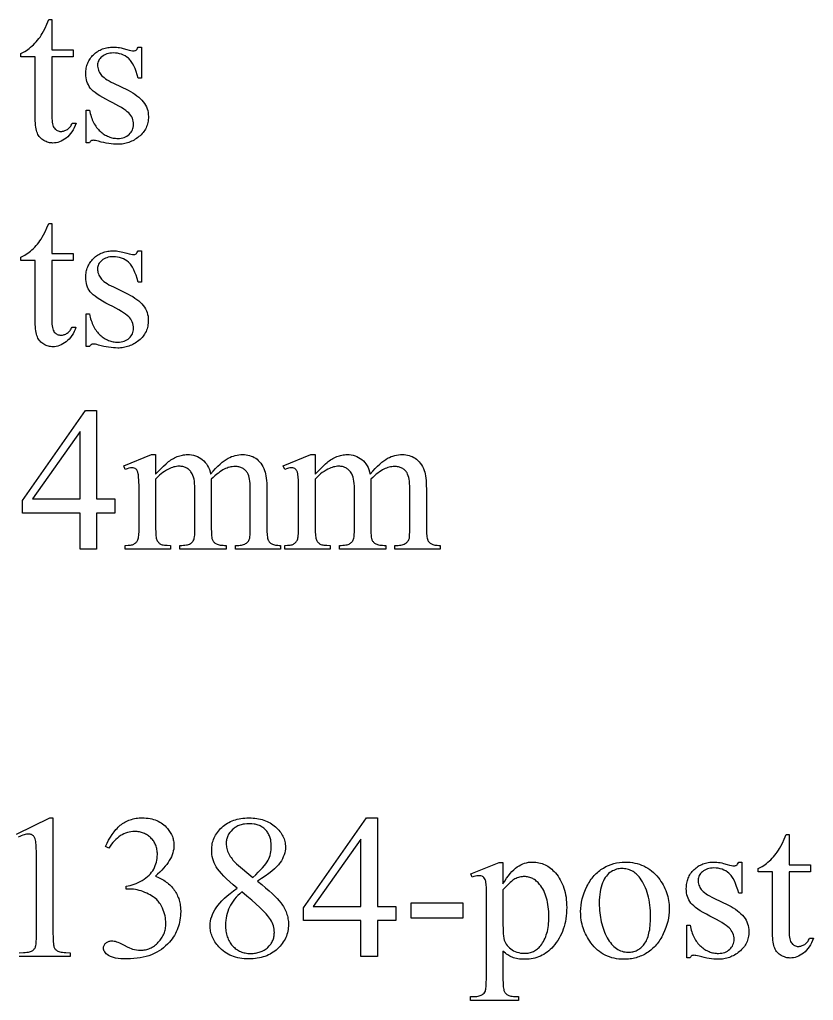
# Model space of a CAD drawing. Extents: x 7 to 905, y -397 to 592.
# Drawn here: x 549.8 to 666.7, y -397.3 to -252.9 of the extents above; entities that cross this region are included whole.
import ezdxf

# ---------------------------------------------------------------- set-up
doc = ezdxf.new("R2010")
doc.units = 0
doc.header["$MEASUREMENT"] = 0
for name, color, linetype in [('EXT', 1, 'CONTINUOUS'), ('INT', 5, 'CONTINUOUS'), ('POCKET_2_4MM', 3, 'CONTINUOUS'), ('TEXT', 18, 'CONTINUOUS')]:
    doc.layers.add(name, color=color, linetype=linetype)

msp = doc.modelspace()

# ---------------------------------------------------------------- linework, layer by layer
at = {"layer": 'EXT'}
for points in [[(554.54, -282.88), (554.54, -287.32), (557.69, -287.32), (557.69, -288.35), (554.54, -288.35), (554.54, -297.11), (554.54, -297.43), (554.56, -297.71), (554.59, -297.98), (554.63, -298.21), (554.68, -298.42), (554.75, -298.6), (554.82, -298.75), (554.91, -298.88), (555.01, -298.99), (555.11, -299.08), (555.22, -299.16), (555.34, -299.22), (555.47, -299.27), (555.6, -299.31), (555.73, -299.33), (555.88, -299.34), (556, -299.33), (556.12, -299.32), (556.24, -299.3), (556.36, -299.26), (556.47, -299.22), (556.59, -299.17), (556.71, -299.11), (556.82, -299.04), (556.93, -298.96), (557.04, -298.87), (557.14, -298.77), (557.23, -298.66), (557.31, -298.55), (557.39, -298.42), (557.46, -298.29), (557.53, -298.14), (558.1, -298.14), (557.97, -298.49), (557.82, -298.82), (557.66, -299.13), (557.48, -299.41), (557.29, -299.67), (557.09, -299.91), (556.87, -300.13), (556.64, -300.32), (556.41, -300.49), (556.17, -300.64), (555.93, -300.76), (555.69, -300.87), (555.44, -300.95), (555.2, -301), (554.95, -301.04), (554.7, -301.05), (554.53, -301.04), (554.36, -301.03), (554.19, -301), (554.03, -300.96), (553.86, -300.9), (553.7, -300.84), (553.53, -300.76), (553.37, -300.67), (553.21, -300.57), (553.07, -300.46), (552.93, -300.35), (552.81, -300.22), (552.69, -300.08), (552.59, -299.93), (552.49, -299.77), (552.41, -299.6), (552.34, -299.41), (552.28, -299.2), (552.22, -298.96), (552.18, -298.71), (552.15, -298.42), (552.12, -298.12), (552.11, -297.79), (552.1, -297.44), (552.1, -288.35), (549.96, -288.35), (549.96, -287.86), (550.17, -287.78), (550.37, -287.67), (550.58, -287.56), (550.78, -287.43), (550.99, -287.28), (551.2, -287.12), (551.41, -286.95), (551.62, -286.76), (551.83, -286.57), (552.03, -286.36), (552.23, -286.14), (552.42, -285.92), (552.61, -285.68), (552.79, -285.44), (552.97, -285.19), (553.13, -284.93), (553.32, -284.59), (553.54, -284.14), (553.79, -283.56), (554.08, -282.88)], [(567.74, -286.92), (567.74, -291.52), (567.25, -291.52), (567.1, -291), (566.95, -290.52), (566.78, -290.09), (566.61, -289.7), (566.42, -289.35), (566.33, -289.2), (566.23, -289.05), (566.13, -288.91), (566.03, -288.79), (565.92, -288.67), (565.81, -288.57), (565.58, -288.39), (565.34, -288.23), (565.09, -288.1), (564.81, -287.99), (564.53, -287.9), (564.23, -287.84), (563.91, -287.8), (563.58, -287.79), (563.32, -287.8), (563.09, -287.82), (562.86, -287.87), (562.64, -287.93), (562.44, -288), (562.25, -288.1), (562.07, -288.21), (561.91, -288.34), (561.76, -288.47), (561.63, -288.62), (561.52, -288.76), (561.43, -288.91), (561.36, -289.06), (561.32, -289.22), (561.29, -289.38), (561.28, -289.54), (561.28, -289.75), (561.31, -289.94), (561.34, -290.13), (561.39, -290.31), (561.46, -290.49), (561.54, -290.65), (561.64, -290.81), (561.75, -290.96), (561.88, -291.11), (562.04, -291.27), (562.22, -291.42), (562.44, -291.58), (562.69, -291.75), (562.96, -291.91), (563.27, -292.08), (563.61, -292.24), (565.76, -293.29), (566.12, -293.48), (566.46, -293.67), (566.78, -293.87), (567.07, -294.08), (567.34, -294.29), (567.58, -294.52), (567.81, -294.75), (568.01, -294.98), (568.18, -295.23), (568.33, -295.48), (568.46, -295.74), (568.57, -296), (568.65, -296.28), (568.71, -296.56), (568.74, -296.85), (568.75, -297.14), (568.75, -297.37), (568.73, -297.59), (568.7, -297.81), (568.67, -298.02), (568.62, -298.22), (568.56, -298.42), (568.49, -298.62), (568.41, -298.81), (568.31, -298.99), (568.21, -299.17), (568.09, -299.34), (567.97, -299.5), (567.83, -299.66), (567.69, -299.82), (567.53, -299.97), (567.36, -300.11), (567.18, -300.25), (567.01, -300.38), (566.83, -300.5), (566.64, -300.61), (566.46, -300.71), (566.27, -300.8), (566.08, -300.88), (565.88, -300.96), (565.69, -301.03), (565.49, -301.08), (565.29, -301.13), (565.08, -301.17), (564.88, -301.2), (564.67, -301.22), (564.45, -301.24), (564.24, -301.24), (563.93, -301.23), (563.6, -301.21), (563.26, -301.18), (562.91, -301.13), (562.55, -301.07), (562.18, -300.99), (561.8, -300.9), (561.41, -300.8), (561.18, -300.73), (560.97, -300.69), (560.78, -300.66), (560.61, -300.65), (560.53, -300.66), (560.45, -300.67), (560.38, -300.7), (560.31, -300.75), (560.25, -300.8), (560.19, -300.87), (560.13, -300.94), (560.08, -301.03), (559.59, -301.03), (559.59, -296.21), (560.08, -296.21), (560.14, -296.47), (560.2, -296.71), (560.26, -296.95), (560.33, -297.18), (560.41, -297.4), (560.5, -297.62), (560.59, -297.82), (560.68, -298.02), (560.78, -298.21), (560.89, -298.4), (561, -298.57), (561.12, -298.74), (561.25, -298.9), (561.38, -299.05), (561.52, -299.19), (561.66, -299.32), (561.81, -299.45), (561.95, -299.57), (562.11, -299.68), (562.26, -299.78), (562.41, -299.88), (562.57, -299.96), (562.73, -300.04), (562.89, -300.11), (563.06, -300.17), (563.23, -300.22), (563.39, -300.27), (563.56, -300.31), (563.74, -300.33), (563.91, -300.35), (564.09, -300.37), (564.27, -300.37), (564.52, -300.36), (564.76, -300.33), (564.98, -300.29), (565.19, -300.22), (565.4, -300.14), (565.58, -300.03), (565.76, -299.91), (565.93, -299.77), (566.08, -299.62), (566.21, -299.46), (566.32, -299.29), (566.41, -299.12), (566.48, -298.93), (566.53, -298.74), (566.56, -298.54), (566.57, -298.34), (566.56, -298.09), (566.53, -297.85), (566.47, -297.62), (566.39, -297.4), (566.29, -297.19), (566.17, -296.99), (566.02, -296.8), (565.86, -296.62), (565.65, -296.45), (565.41, -296.25), (565.12, -296.05), (564.78, -295.84), (564.41, -295.61), (563.98, -295.38), (563.51, -295.13), (563, -294.87), (562.49, -294.61), (562.02, -294.35), (561.6, -294.1), (561.23, -293.86), (560.9, -293.62), (560.62, -293.39), (560.39, -293.17), (560.29, -293.06), (560.2, -292.95), (560.04, -292.73), (559.91, -292.5), (559.79, -292.26), (559.7, -292), (559.63, -291.73), (559.58, -291.44), (559.55, -291.14), (559.54, -290.83), (559.54, -290.62), (559.55, -290.42), (559.58, -290.22), (559.61, -290.03), (559.65, -289.84), (559.7, -289.65), (559.75, -289.47), (559.82, -289.3), (559.9, -289.13), (559.98, -288.96), (560.08, -288.79), (560.18, -288.63), (560.29, -288.48), (560.41, -288.33), (560.54, -288.18), (560.68, -288.04), (560.82, -287.9), (560.97, -287.78), (561.13, -287.66), (561.29, -287.55), (561.46, -287.45), (561.63, -287.36), (561.81, -287.27), (561.99, -287.2), (562.18, -287.13), (562.37, -287.08), (562.57, -287.03), (562.77, -286.99), (562.98, -286.96), (563.19, -286.94), (563.41, -286.92), (563.64, -286.92), (563.84, -286.92), (564.06, -286.94), (564.28, -286.97), (564.52, -287), (564.76, -287.05), (565.02, -287.11), (565.57, -287.26), (565.91, -287.36), (566.19, -287.42), (566.41, -287.47), (566.57, -287.48), (566.68, -287.47), (566.78, -287.45), (566.87, -287.42), (566.94, -287.38), (567.01, -287.31), (567.08, -287.21), (567.16, -287.08), (567.25, -286.92)]]:
    msp.add_lwpolyline(points, close=True, dxfattribs=at)
at = {"layer": 'INT'}
for points in [[(554.54, -252.88), (554.54, -257.32), (557.7, -257.32), (557.7, -258.35), (554.54, -258.35), (554.54, -267.11), (554.55, -267.43), (554.57, -267.71), (554.6, -267.98), (554.64, -268.21), (554.69, -268.42), (554.75, -268.6), (554.83, -268.75), (554.92, -268.88), (555.02, -268.99), (555.12, -269.08), (555.23, -269.16), (555.35, -269.22), (555.47, -269.27), (555.6, -269.31), (555.74, -269.33), (555.88, -269.34), (556.01, -269.33), (556.13, -269.32), (556.25, -269.3), (556.36, -269.26), (556.48, -269.22), (556.6, -269.17), (556.71, -269.11), (556.83, -269.04), (556.94, -268.96), (557.04, -268.87), (557.14, -268.77), (557.23, -268.66), (557.32, -268.55), (557.4, -268.42), (557.47, -268.29), (557.54, -268.14), (558.11, -268.14), (557.98, -268.49), (557.83, -268.82), (557.66, -269.13), (557.49, -269.41), (557.3, -269.67), (557.1, -269.91), (556.88, -270.13), (556.65, -270.32), (556.42, -270.49), (556.18, -270.64), (555.94, -270.76), (555.69, -270.87), (555.45, -270.95), (555.2, -271), (554.95, -271.04), (554.71, -271.05), (554.54, -271.04), (554.37, -271.03), (554.2, -271), (554.03, -270.96), (553.87, -270.9), (553.7, -270.84), (553.54, -270.76), (553.38, -270.67), (553.22, -270.57), (553.07, -270.46), (552.94, -270.35), (552.81, -270.22), (552.7, -270.08), (552.59, -269.93), (552.5, -269.77), (552.42, -269.6), (552.35, -269.41), (552.28, -269.2), (552.23, -268.96), (552.19, -268.71), (552.15, -268.42), (552.13, -268.12), (552.11, -267.79), (552.11, -267.44), (552.11, -258.35), (549.97, -258.35), (549.97, -257.86), (550.17, -257.78), (550.38, -257.67), (550.58, -257.56), (550.79, -257.43), (551, -257.28), (551.21, -257.12), (551.42, -256.95), (551.63, -256.76), (551.84, -256.57), (552.04, -256.36), (552.24, -256.14), (552.43, -255.92), (552.62, -255.68), (552.8, -255.44), (552.97, -255.19), (553.14, -254.93), (553.33, -254.59), (553.55, -254.14), (553.8, -253.56), (554.09, -252.88)], [(567.74, -256.92), (567.74, -261.52), (567.26, -261.52), (567.11, -261), (566.96, -260.52), (566.79, -260.09), (566.62, -259.7), (566.43, -259.35), (566.34, -259.2), (566.24, -259.05), (566.14, -258.91), (566.03, -258.79), (565.93, -258.67), (565.82, -258.57), (565.59, -258.39), (565.35, -258.23), (565.09, -258.1), (564.82, -257.99), (564.53, -257.9), (564.23, -257.84), (563.92, -257.8), (563.58, -257.79), (563.33, -257.8), (563.09, -257.82), (562.87, -257.87), (562.65, -257.93), (562.45, -258), (562.26, -258.1), (562.08, -258.21), (561.92, -258.34), (561.77, -258.47), (561.64, -258.62), (561.53, -258.76), (561.44, -258.91), (561.37, -259.06), (561.32, -259.22), (561.29, -259.38), (561.28, -259.54), (561.29, -259.75), (561.31, -259.94), (561.35, -260.13), (561.4, -260.31), (561.47, -260.49), (561.55, -260.65), (561.64, -260.81), (561.76, -260.96), (561.88, -261.11), (562.04, -261.27), (562.23, -261.42), (562.45, -261.58), (562.7, -261.75), (562.97, -261.91), (563.28, -262.08), (563.61, -262.24), (565.77, -263.29), (566.13, -263.48), (566.47, -263.67), (566.78, -263.87), (567.08, -264.08), (567.35, -264.29), (567.59, -264.52), (567.81, -264.75), (568.01, -264.98), (568.19, -265.23), (568.34, -265.48), (568.47, -265.74), (568.57, -266), (568.66, -266.28), (568.71, -266.56), (568.75, -266.85), (568.76, -267.14), (568.76, -267.37), (568.74, -267.59), (568.71, -267.81), (568.67, -268.02), (568.62, -268.22), (568.57, -268.42), (568.49, -268.62), (568.41, -268.81), (568.32, -268.99), (568.22, -269.17), (568.1, -269.34), (567.98, -269.5), (567.84, -269.66), (567.69, -269.82), (567.54, -269.97), (567.37, -270.11), (567.19, -270.25), (567.01, -270.38), (566.83, -270.5), (566.65, -270.61), (566.46, -270.71), (566.28, -270.8), (566.08, -270.88), (565.89, -270.96), (565.69, -271.03), (565.5, -271.08), (565.29, -271.13), (565.09, -271.17), (564.88, -271.2), (564.67, -271.22), (564.46, -271.24), (564.25, -271.24), (563.93, -271.23), (563.61, -271.21), (563.27, -271.18), (562.92, -271.13), (562.56, -271.07), (562.19, -270.99), (561.81, -270.9), (561.42, -270.8), (561.18, -270.73), (560.97, -270.69), (560.79, -270.66), (560.62, -270.65), (560.54, -270.66), (560.46, -270.67), (560.39, -270.7), (560.32, -270.75), (560.25, -270.8), (560.19, -270.87), (560.14, -270.94), (560.09, -271.03), (559.6, -271.03), (559.6, -266.21), (560.09, -266.21), (560.14, -266.47), (560.2, -266.71), (560.27, -266.95), (560.34, -267.18), (560.42, -267.4), (560.5, -267.62), (560.59, -267.82), (560.69, -268.02), (560.79, -268.21), (560.9, -268.4), (561.01, -268.57), (561.13, -268.74), (561.26, -268.9), (561.39, -269.05), (561.52, -269.19), (561.67, -269.32), (561.81, -269.45), (561.96, -269.57), (562.11, -269.68), (562.27, -269.78), (562.42, -269.88), (562.58, -269.96), (562.74, -270.04), (562.9, -270.11), (563.07, -270.17), (563.23, -270.22), (563.4, -270.27), (563.57, -270.31), (563.75, -270.33), (563.92, -270.35), (564.1, -270.37), (564.28, -270.37), (564.53, -270.36), (564.76, -270.33), (564.99, -270.29), (565.2, -270.22), (565.4, -270.14), (565.59, -270.03), (565.77, -269.91), (565.94, -269.77), (566.09, -269.62), (566.22, -269.46), (566.33, -269.29), (566.42, -269.12), (566.49, -268.93), (566.54, -268.74), (566.57, -268.54), (566.58, -268.34), (566.57, -268.09), (566.53, -267.85), (566.48, -267.62), (566.4, -267.4), (566.3, -267.19), (566.18, -266.99), (566.03, -266.8), (565.86, -266.62), (565.66, -266.45), (565.42, -266.25), (565.13, -266.05), (564.79, -265.84), (564.41, -265.61), (563.99, -265.38), (563.52, -265.13), (563.01, -264.87), (562.5, -264.61), (562.03, -264.35), (561.61, -264.1), (561.24, -263.86), (560.91, -263.62), (560.63, -263.39), (560.4, -263.17), (560.3, -263.06), (560.21, -262.95), (560.05, -262.73), (559.92, -262.5), (559.8, -262.26), (559.71, -262), (559.64, -261.73), (559.58, -261.44), (559.55, -261.14), (559.54, -260.83), (559.55, -260.62), (559.56, -260.42), (559.58, -260.22), (559.61, -260.03), (559.65, -259.84), (559.7, -259.65), (559.76, -259.47), (559.83, -259.3), (559.9, -259.13), (559.99, -258.96), (560.08, -258.79), (560.19, -258.63), (560.3, -258.48), (560.42, -258.33), (560.55, -258.18), (560.69, -258.04), (560.83, -257.9), (560.98, -257.78), (561.14, -257.66), (561.3, -257.55), (561.47, -257.45), (561.64, -257.36), (561.81, -257.27), (562, -257.2), (562.18, -257.13), (562.38, -257.08), (562.57, -257.03), (562.78, -256.99), (562.99, -256.96), (563.2, -256.94), (563.42, -256.92), (563.64, -256.92), (563.85, -256.92), (564.06, -256.94), (564.29, -256.97), (564.52, -257), (564.77, -257.05), (565.03, -257.11), (565.58, -257.26), (565.92, -257.36), (566.2, -257.42), (566.42, -257.47), (566.58, -257.48), (566.69, -257.47), (566.79, -257.45), (566.87, -257.42), (566.95, -257.38), (567.02, -257.31), (567.09, -257.21), (567.17, -257.08), (567.26, -256.92)]]:
    msp.add_lwpolyline(points, close=True, dxfattribs=at)
at = {"layer": 'POCKET_2_4MM'}
for points in [[(563.83, -323.45), (563.83, -325.55), (561.14, -325.55), (561.14, -330.83), (558.71, -330.83), (558.71, -325.55), (550.24, -325.55), (550.24, -323.66), (559.52, -310.42), (561.14, -310.42), (561.14, -323.45)], [(558.71, -323.45), (558.71, -313.53), (551.69, -323.45)], [(569.83, -319.8), (571, -318.63), (571.36, -318.29), (571.57, -318.1), (571.74, -317.96), (571.91, -317.83), (572.08, -317.71), (572.26, -317.6), (572.44, -317.5), (572.62, -317.4), (572.81, -317.31), (573, -317.23), (573.19, -317.16), (573.38, -317.09), (573.57, -317.04), (573.76, -317), (573.95, -316.96), (574.14, -316.94), (574.33, -316.92), (574.52, -316.92), (574.83, -316.93), (575.13, -316.97), (575.42, -317.02), (575.7, -317.1), (575.97, -317.21), (576.22, -317.33), (576.47, -317.48), (576.7, -317.66), (576.92, -317.85), (577.12, -318.07), (577.3, -318.3), (577.47, -318.56), (577.61, -318.84), (577.74, -319.14), (577.84, -319.46), (577.93, -319.8), (578.3, -319.37), (578.66, -318.99), (579, -318.64), (579.33, -318.33), (579.64, -318.06), (579.94, -317.83), (580.22, -317.63), (580.49, -317.47), (580.76, -317.34), (581.02, -317.23), (581.29, -317.14), (581.56, -317.06), (581.83, -317), (582.1, -316.95), (582.37, -316.93), (582.65, -316.92), (582.91, -316.93), (583.17, -316.95), (583.42, -317), (583.66, -317.06), (583.9, -317.14), (584.13, -317.23), (584.35, -317.34), (584.56, -317.47), (584.76, -317.62), (584.95, -317.79), (585.13, -317.99), (585.3, -318.2), (585.46, -318.44), (585.61, -318.7), (585.75, -318.98), (585.88, -319.28), (585.95, -319.51), (586.02, -319.77), (586.08, -320.06), (586.12, -320.38), (586.16, -320.73), (586.18, -321.11), (586.2, -321.52), (586.2, -321.96), (586.2, -327.77), (586.21, -328.36), (586.23, -328.61), (586.25, -328.84), (586.28, -329.05), (586.31, -329.23), (586.35, -329.38), (586.39, -329.52), (586.43, -329.59), (586.48, -329.67), (586.54, -329.75), (586.6, -329.82), (586.76, -329.95), (586.94, -330.07), (587.05, -330.12), (587.17, -330.17), (587.31, -330.21), (587.46, -330.24), (587.63, -330.26), (587.82, -330.28), (588.02, -330.29), (588.24, -330.3), (588.24, -330.83), (581.57, -330.83), (581.57, -330.3), (581.85, -330.3), (582.06, -330.29), (582.26, -330.28), (582.45, -330.25), (582.63, -330.21), (582.79, -330.16), (582.94, -330.11), (583.08, -330.04), (583.21, -329.96), (583.29, -329.89), (583.37, -329.82), (583.44, -329.74), (583.5, -329.65), (583.56, -329.55), (583.61, -329.45), (583.65, -329.33), (583.69, -329.21), (583.72, -329.02), (583.74, -328.72), (583.75, -328.31), (583.75, -327.77), (583.75, -321.96), (583.75, -321.57), (583.73, -321.2), (583.7, -320.86), (583.65, -320.56), (583.6, -320.28), (583.53, -320.03), (583.45, -319.82), (583.36, -319.63), (583.28, -319.52), (583.2, -319.41), (583.12, -319.31), (583.02, -319.22), (582.93, -319.14), (582.83, -319.06), (582.72, -318.99), (582.61, -318.93), (582.49, -318.87), (582.37, -318.82), (582.24, -318.78), (582.1, -318.75), (581.96, -318.72), (581.82, -318.7), (581.67, -318.69), (581.51, -318.69), (581.32, -318.7), (581.12, -318.71), (580.92, -318.74), (580.73, -318.79), (580.53, -318.84), (580.34, -318.91), (580.14, -318.99), (579.94, -319.08), (579.74, -319.19), (579.53, -319.32), (579.3, -319.47), (579.07, -319.64), (578.83, -319.83), (578.57, -320.04), (578.31, -320.28), (578.03, -320.53), (578, -320.7), (578.03, -321.33), (578.03, -327.77), (578.04, -328.4), (578.07, -328.9), (578.09, -329.1), (578.12, -329.27), (578.15, -329.4), (578.19, -329.5), (578.23, -329.58), (578.28, -329.66), (578.34, -329.74), (578.41, -329.81), (578.49, -329.88), (578.57, -329.95), (578.77, -330.07), (578.88, -330.12), (579.02, -330.17), (579.17, -330.21), (579.35, -330.24), (579.54, -330.26), (579.75, -330.28), (579.98, -330.29), (580.23, -330.3), (580.23, -330.83), (573.4, -330.83), (573.4, -330.3), (573.67, -330.29), (573.92, -330.28), (574.14, -330.26), (574.35, -330.23), (574.53, -330.19), (574.69, -330.15), (574.82, -330.09), (574.94, -330.03), (575.04, -329.96), (575.14, -329.88), (575.22, -329.8), (575.3, -329.7), (575.37, -329.6), (575.43, -329.48), (575.48, -329.36), (575.52, -329.24), (575.56, -329.05), (575.58, -328.74), (575.59, -328.32), (575.6, -327.77), (575.6, -321.96), (575.59, -321.57), (575.57, -321.2), (575.53, -320.86), (575.48, -320.54), (575.41, -320.26), (575.32, -320.01), (575.22, -319.78), (575.11, -319.59), (575.03, -319.47), (574.94, -319.37), (574.85, -319.27), (574.75, -319.18), (574.65, -319.09), (574.55, -319.01), (574.44, -318.94), (574.33, -318.88), (574.22, -318.83), (574.1, -318.78), (573.97, -318.74), (573.85, -318.7), (573.72, -318.68), (573.58, -318.66), (573.44, -318.65), (573.3, -318.65), (573.1, -318.65), (572.9, -318.67), (572.7, -318.71), (572.5, -318.75), (572.31, -318.81), (572.11, -318.89), (571.91, -318.97), (571.72, -319.07), (571.42, -319.24), (571.14, -319.41), (570.88, -319.58), (570.63, -319.76), (570.41, -319.95), (570.2, -320.14), (570.01, -320.33), (569.83, -320.53), (569.83, -327.77), (569.84, -328.38), (569.86, -328.64), (569.88, -328.87), (569.9, -329.07), (569.93, -329.24), (569.97, -329.39), (570.01, -329.5), (570.06, -329.6), (570.12, -329.69), (570.18, -329.77), (570.24, -329.85), (570.31, -329.92), (570.39, -329.99), (570.47, -330.05), (570.56, -330.1), (570.66, -330.14), (570.79, -330.19), (570.94, -330.22), (571.11, -330.25), (571.3, -330.27), (571.52, -330.28), (572.03, -330.3), (572.03, -330.83), (565.35, -330.83), (565.35, -330.3), (565.78, -330.28), (565.96, -330.27), (566.14, -330.25), (566.29, -330.22), (566.43, -330.19), (566.54, -330.14), (566.64, -330.1), (566.73, -330.04), (566.82, -329.98), (566.9, -329.92), (566.97, -329.84), (567.04, -329.76), (567.1, -329.67), (567.15, -329.57), (567.21, -329.46), (567.25, -329.34), (567.29, -329.19), (567.32, -329.02), (567.35, -328.82), (567.37, -328.6), (567.38, -328.35), (567.4, -327.77), (567.4, -322.61), (567.39, -321.6), (567.36, -320.78), (567.32, -320.16), (567.3, -319.92), (567.26, -319.74), (567.21, -319.51), (567.13, -319.33), (567.09, -319.25), (567.04, -319.18), (566.99, -319.12), (566.94, -319.07), (566.88, -319.02), (566.82, -318.98), (566.68, -318.93), (566.52, -318.89), (566.33, -318.88), (566.12, -318.89), (565.88, -318.94), (565.62, -319.01), (565.35, -319.1), (565.13, -318.57), (569.2, -316.92), (569.83, -316.92)], [(593.33, -319.8), (594.5, -318.63), (594.86, -318.29), (595.07, -318.1), (595.23, -317.96), (595.4, -317.83), (595.58, -317.71), (595.76, -317.6), (595.94, -317.5), (596.12, -317.4), (596.31, -317.31), (596.5, -317.23), (596.69, -317.16), (596.88, -317.09), (597.07, -317.04), (597.26, -317), (597.45, -316.96), (597.64, -316.94), (597.83, -316.92), (598.02, -316.92), (598.33, -316.93), (598.63, -316.97), (598.92, -317.02), (599.2, -317.1), (599.46, -317.21), (599.72, -317.33), (599.96, -317.48), (600.2, -317.66), (600.42, -317.85), (600.62, -318.07), (600.8, -318.3), (600.96, -318.56), (601.11, -318.84), (601.23, -319.14), (601.34, -319.46), (601.42, -319.8), (601.8, -319.37), (602.15, -318.99), (602.5, -318.64), (602.82, -318.33), (603.14, -318.06), (603.44, -317.83), (603.72, -317.63), (603.99, -317.47), (604.25, -317.34), (604.52, -317.23), (604.78, -317.14), (605.05, -317.06), (605.32, -317), (605.59, -316.95), (605.87, -316.93), (606.14, -316.92), (606.41, -316.93), (606.67, -316.95), (606.92, -317), (607.16, -317.06), (607.39, -317.14), (607.62, -317.23), (607.84, -317.34), (608.05, -317.47), (608.26, -317.62), (608.45, -317.79), (608.63, -317.99), (608.8, -318.2), (608.96, -318.44), (609.11, -318.7), (609.25, -318.98), (609.37, -319.28), (609.45, -319.51), (609.52, -319.77), (609.57, -320.06), (609.62, -320.38), (609.65, -320.73), (609.68, -321.11), (609.69, -321.52), (609.7, -321.96), (609.7, -327.77), (609.71, -328.36), (609.72, -328.61), (609.75, -328.84), (609.77, -329.05), (609.81, -329.23), (609.84, -329.38), (609.89, -329.52), (609.93, -329.59), (609.98, -329.67), (610.04, -329.75), (610.1, -329.82), (610.25, -329.95), (610.44, -330.07), (610.54, -330.12), (610.67, -330.17), (610.8, -330.21), (610.96, -330.24), (611.13, -330.26), (611.31, -330.28), (611.52, -330.29), (611.73, -330.3), (611.73, -330.83), (605.07, -330.83), (605.07, -330.3), (605.35, -330.3), (605.56, -330.29), (605.76, -330.28), (605.95, -330.25), (606.12, -330.21), (606.28, -330.16), (606.44, -330.11), (606.58, -330.04), (606.7, -329.96), (606.79, -329.89), (606.86, -329.82), (606.93, -329.74), (606.99, -329.65), (607.05, -329.55), (607.1, -329.45), (607.15, -329.33), (607.19, -329.21), (607.22, -329.02), (607.23, -328.72), (607.25, -328.31), (607.25, -327.77), (607.25, -321.96), (607.24, -321.57), (607.22, -321.2), (607.19, -320.86), (607.15, -320.56), (607.09, -320.28), (607.03, -320.03), (606.94, -319.82), (606.85, -319.63), (606.78, -319.52), (606.7, -319.41), (606.61, -319.31), (606.52, -319.22), (606.42, -319.14), (606.32, -319.06), (606.22, -318.99), (606.1, -318.93), (605.98, -318.87), (605.86, -318.82), (605.73, -318.78), (605.6, -318.75), (605.46, -318.72), (605.31, -318.7), (605.16, -318.69), (605.01, -318.69), (604.81, -318.7), (604.62, -318.71), (604.42, -318.74), (604.22, -318.79), (604.03, -318.84), (603.83, -318.91), (603.63, -318.99), (603.44, -319.08), (603.23, -319.19), (603.02, -319.32), (602.8, -319.47), (602.56, -319.64), (602.32, -319.83), (602.07, -320.04), (601.8, -320.28), (601.53, -320.53), (601.5, -320.7), (601.53, -321.33), (601.53, -327.77), (601.54, -328.4), (601.57, -328.9), (601.59, -329.1), (601.61, -329.27), (601.65, -329.4), (601.68, -329.5), (601.72, -329.58), (601.78, -329.66), (601.84, -329.74), (601.9, -329.81), (601.98, -329.88), (602.07, -329.95), (602.26, -330.07), (602.38, -330.12), (602.52, -330.17), (602.67, -330.21), (602.84, -330.24), (603.03, -330.26), (603.25, -330.28), (603.48, -330.29), (603.72, -330.3), (603.72, -330.83), (596.9, -330.83), (596.9, -330.3), (597.16, -330.29), (597.41, -330.28), (597.64, -330.26), (597.84, -330.23), (598.02, -330.19), (598.18, -330.15), (598.32, -330.09), (598.44, -330.03), (598.54, -329.96), (598.63, -329.88), (598.72, -329.8), (598.79, -329.7), (598.86, -329.6), (598.92, -329.48), (598.97, -329.36), (599.02, -329.24), (599.05, -329.05), (599.07, -328.74), (599.09, -328.32), (599.09, -327.77), (599.09, -321.96), (599.09, -321.57), (599.06, -321.2), (599.02, -320.86), (598.97, -320.54), (598.9, -320.26), (598.82, -320.01), (598.72, -319.78), (598.61, -319.59), (598.52, -319.47), (598.44, -319.37), (598.34, -319.27), (598.25, -319.18), (598.15, -319.09), (598.05, -319.01), (597.94, -318.94), (597.83, -318.88), (597.71, -318.83), (597.59, -318.78), (597.47, -318.74), (597.34, -318.7), (597.21, -318.68), (597.08, -318.66), (596.94, -318.65), (596.79, -318.65), (596.59, -318.65), (596.39, -318.67), (596.2, -318.71), (596, -318.75), (595.8, -318.81), (595.61, -318.89), (595.41, -318.97), (595.21, -319.07), (594.92, -319.24), (594.64, -319.41), (594.37, -319.58), (594.13, -319.76), (593.9, -319.95), (593.69, -320.14), (593.5, -320.33), (593.33, -320.53), (593.33, -327.77), (593.34, -328.38), (593.35, -328.64), (593.37, -328.87), (593.4, -329.07), (593.43, -329.24), (593.47, -329.39), (593.51, -329.5), (593.56, -329.6), (593.61, -329.69), (593.67, -329.77), (593.74, -329.85), (593.81, -329.92), (593.89, -329.99), (593.97, -330.05), (594.06, -330.1), (594.16, -330.14), (594.28, -330.19), (594.43, -330.22), (594.6, -330.25), (594.8, -330.27), (595.02, -330.28), (595.52, -330.3), (595.52, -330.83), (588.84, -330.83), (588.84, -330.3), (589.27, -330.28), (589.46, -330.27), (589.63, -330.25), (589.78, -330.22), (589.92, -330.19), (590.04, -330.14), (590.14, -330.1), (590.23, -330.04), (590.31, -329.98), (590.39, -329.92), (590.46, -329.84), (590.53, -329.76), (590.59, -329.67), (590.65, -329.57), (590.7, -329.46), (590.75, -329.34), (590.78, -329.19), (590.82, -329.02), (590.84, -328.82), (590.87, -328.6), (590.88, -328.35), (590.89, -327.77), (590.89, -322.61), (590.88, -321.6), (590.86, -320.78), (590.82, -320.16), (590.79, -319.92), (590.76, -319.74), (590.7, -319.51), (590.63, -319.33), (590.58, -319.25), (590.54, -319.18), (590.49, -319.12), (590.44, -319.07), (590.38, -319.02), (590.31, -318.98), (590.17, -318.93), (590.01, -318.89), (589.83, -318.88), (589.61, -318.89), (589.38, -318.94), (589.12, -319.01), (588.84, -319.1), (588.62, -318.57), (592.69, -316.92), (593.33, -316.92)]]:
    msp.add_lwpolyline(points, close=True, dxfattribs=at)
at = {"layer": 'TEXT'}
for points in [[(549.36, -372.79), (554.23, -370.42), (554.71, -370.42), (554.71, -387.3), (554.72, -388.06), (554.75, -388.67), (554.77, -388.91), (554.79, -389.11), (554.82, -389.27), (554.85, -389.4), (554.89, -389.5), (554.94, -389.59), (555, -389.68), (555.07, -389.76), (555.15, -389.84), (555.23, -389.91), (555.33, -389.97), (555.44, -390.03), (555.56, -390.08), (555.71, -390.13), (555.9, -390.17), (556.11, -390.2), (556.35, -390.23), (556.61, -390.26), (557.23, -390.28), (557.23, -390.83), (549.71, -390.83)], [(549.71, -390.28), (550.36, -390.26), (550.63, -390.23), (550.88, -390.21), (551.09, -390.17), (551.27, -390.13), (551.42, -390.09), (551.54, -390.04), (551.64, -389.98), (551.73, -389.92), (551.82, -389.86), (551.89, -389.79), (551.96, -389.71), (552.02, -389.64), (552.07, -389.55), (552.12, -389.46), (552.15, -389.35), (552.19, -389.19), (552.22, -388.99), (552.24, -388.74), (552.27, -388.11), (552.28, -387.3), (552.28, -376.51), (552.27, -375.51), (552.24, -374.71), (552.22, -374.39), (552.2, -374.11), (552.17, -373.88), (552.13, -373.7), (552.07, -373.48), (552.03, -373.39), (551.99, -373.29), (551.94, -373.21), (551.88, -373.14), (551.82, -373.07), (551.76, -373.01), (551.69, -372.96), (551.61, -372.91), (551.53, -372.88), (551.45, -372.84), (551.37, -372.82), (551.28, -372.8), (551.1, -372.79), (550.96, -372.8), (550.8, -372.82), (550.63, -372.85), (550.45, -372.9), (550.25, -372.97), (550.04, -373.05), (549.82, -373.14), (549.58, -373.25)]]:
    msp.add_lwpolyline(points, dxfattribs=at)
for points in [[(562.46, -374.63), (562.68, -374.14), (562.91, -373.68), (563.16, -373.25), (563.42, -372.84), (563.7, -372.47), (563.99, -372.12), (564.14, -371.96), (564.3, -371.8), (564.46, -371.65), (564.62, -371.51), (564.78, -371.38), (564.95, -371.26), (565.13, -371.14), (565.31, -371.03), (565.49, -370.93), (565.69, -370.84), (565.88, -370.76), (566.08, -370.69), (566.29, -370.63), (566.5, -370.57), (566.71, -370.52), (566.94, -370.48), (567.16, -370.45), (567.39, -370.43), (567.63, -370.42), (567.87, -370.42), (568.16, -370.42), (568.45, -370.44), (568.73, -370.47), (569, -370.51), (569.26, -370.57), (569.51, -370.63), (569.76, -370.71), (569.99, -370.81), (570.22, -370.91), (570.44, -371.03), (570.64, -371.15), (570.84, -371.29), (571.04, -371.45), (571.22, -371.61), (571.39, -371.79), (571.56, -371.98), (571.78, -372.27), (571.98, -372.57), (572.15, -372.88), (572.29, -373.18), (572.34, -373.34), (572.39, -373.5), (572.43, -373.66), (572.47, -373.82), (572.5, -373.98), (572.51, -374.14), (572.53, -374.31), (572.53, -374.47), (572.52, -374.74), (572.49, -375.02), (572.43, -375.29), (572.36, -375.57), (572.26, -375.85), (572.14, -376.13), (572, -376.41), (571.84, -376.69), (571.66, -376.97), (571.46, -377.26), (571.23, -377.54), (570.99, -377.83), (570.72, -378.12), (570.43, -378.4), (570.12, -378.69), (569.79, -378.98), (570.23, -379.17), (570.65, -379.38), (570.85, -379.5), (571.04, -379.61), (571.23, -379.74), (571.4, -379.86), (571.58, -379.99), (571.74, -380.13), (571.9, -380.27), (572.05, -380.42), (572.19, -380.57), (572.32, -380.72), (572.45, -380.88), (572.57, -381.05), (572.69, -381.22), (572.79, -381.39), (572.89, -381.57), (572.99, -381.75), (573.07, -381.93), (573.15, -382.12), (573.22, -382.31), (573.28, -382.51), (573.34, -382.71), (573.38, -382.91), (573.43, -383.12), (573.46, -383.33), (573.48, -383.54), (573.5, -383.76), (573.52, -384.21), (573.51, -384.53), (573.49, -384.84), (573.46, -385.15), (573.41, -385.46), (573.36, -385.76), (573.29, -386.06), (573.2, -386.34), (573.1, -386.63), (573, -386.91), (572.87, -387.18), (572.74, -387.45), (572.59, -387.71), (572.43, -387.97), (572.25, -388.22), (572.07, -388.46), (571.87, -388.7), (571.59, -389), (571.3, -389.28), (570.99, -389.55), (570.67, -389.79), (570.33, -390.01), (569.98, -390.21), (569.61, -390.4), (569.23, -390.56), (568.83, -390.71), (568.42, -390.83), (567.99, -390.94), (567.55, -391.03), (567.09, -391.09), (566.62, -391.14), (566.13, -391.17), (565.63, -391.18), (565.14, -391.17), (564.7, -391.15), (564.29, -391.11), (563.93, -391.06), (563.61, -390.99), (563.32, -390.9), (563.2, -390.85), (563.08, -390.8), (562.97, -390.74), (562.88, -390.68), (562.7, -390.55), (562.56, -390.43), (562.43, -390.29), (562.33, -390.16), (562.25, -390.02), (562.19, -389.89), (562.16, -389.75), (562.15, -389.6), (562.15, -389.5), (562.17, -389.4), (562.19, -389.3), (562.23, -389.2), (562.28, -389.11), (562.34, -389.02), (562.41, -388.93), (562.49, -388.85), (562.58, -388.78), (562.67, -388.71), (562.77, -388.65), (562.87, -388.61), (562.98, -388.57), (563.09, -388.55), (563.21, -388.53), (563.33, -388.53), (563.51, -388.53), (563.7, -388.56), (563.89, -388.59), (564.08, -388.65), (564.24, -388.71), (564.49, -388.82), (564.81, -388.98), (565.21, -389.18), (565.62, -389.39), (565.96, -389.55), (566.23, -389.67), (566.44, -389.74), (566.72, -389.81), (567, -389.86), (567.3, -389.89), (567.6, -389.9), (567.79, -389.89), (567.97, -389.88), (568.15, -389.86), (568.33, -389.83), (568.51, -389.79), (568.68, -389.73), (568.84, -389.68), (569.01, -389.61), (569.17, -389.53), (569.33, -389.44), (569.49, -389.35), (569.64, -389.24), (569.79, -389.13), (569.94, -389.01), (570.08, -388.87), (570.22, -388.73), (570.36, -388.59), (570.48, -388.44), (570.6, -388.28), (570.71, -388.12), (570.81, -387.96), (570.9, -387.8), (570.98, -387.63), (571.06, -387.46), (571.12, -387.29), (571.18, -387.11), (571.23, -386.93), (571.27, -386.75), (571.3, -386.56), (571.32, -386.37), (571.33, -386.17), (571.33, -385.98), (571.33, -385.69), (571.3, -385.4), (571.26, -385.11), (571.21, -384.83), (571.13, -384.54), (571.04, -384.26), (570.94, -383.98), (570.82, -383.7), (570.72, -383.5), (570.62, -383.32), (570.52, -383.14), (570.42, -382.98), (570.31, -382.83), (570.2, -382.69), (570.09, -382.56), (569.98, -382.45), (569.81, -382.3), (569.63, -382.16), (569.44, -382.02), (569.23, -381.89), (569, -381.76), (568.76, -381.63), (568.51, -381.5), (568.24, -381.38), (567.96, -381.27), (567.68, -381.17), (567.4, -381.09), (567.12, -381.02), (566.84, -380.97), (566.55, -380.93), (566.27, -380.91), (565.98, -380.9), (565.51, -380.9), (565.51, -380.46), (565.8, -380.41), (566.09, -380.35), (566.38, -380.27), (566.68, -380.18), (566.97, -380.06), (567.26, -379.93), (567.55, -379.78), (567.85, -379.62), (568.13, -379.44), (568.39, -379.25), (568.64, -379.06), (568.86, -378.86), (569.06, -378.64), (569.24, -378.42), (569.41, -378.19), (569.55, -377.95), (569.67, -377.71), (569.78, -377.45), (569.87, -377.19), (569.95, -376.93), (570.01, -376.66), (570.05, -376.38), (570.07, -376.1), (570.08, -375.81), (570.08, -375.63), (570.07, -375.44), (570.05, -375.26), (570.02, -375.09), (569.99, -374.92), (569.95, -374.76), (569.9, -374.6), (569.84, -374.44), (569.78, -374.29), (569.71, -374.14), (569.63, -374), (569.55, -373.86), (569.45, -373.73), (569.35, -373.6), (569.24, -373.48), (569.13, -373.36), (569.01, -373.24), (568.88, -373.14), (568.76, -373.04), (568.63, -372.95), (568.49, -372.86), (568.35, -372.79), (568.21, -372.72), (568.06, -372.66), (567.91, -372.6), (567.76, -372.55), (567.6, -372.51), (567.44, -372.48), (567.28, -372.45), (567.11, -372.44), (566.76, -372.42), (566.48, -372.43), (566.2, -372.46), (565.93, -372.51), (565.67, -372.57), (565.41, -372.66), (565.15, -372.77), (564.91, -372.89), (564.66, -373.03), (564.43, -373.2), (564.2, -373.38), (563.97, -373.58), (563.76, -373.8), (563.54, -374.04), (563.34, -374.3), (563.14, -374.57), (562.94, -374.87)], [(581.82, -380.75), (581.25, -380.28), (580.74, -379.83), (580.28, -379.4), (579.87, -379), (579.51, -378.62), (579.21, -378.27), (578.96, -377.93), (578.85, -377.78), (578.76, -377.63), (578.6, -377.33), (578.46, -377.03), (578.34, -376.73), (578.25, -376.43), (578.17, -376.12), (578.12, -375.81), (578.09, -375.49), (578.08, -375.18), (578.08, -374.94), (578.1, -374.7), (578.13, -374.47), (578.17, -374.24), (578.22, -374.01), (578.29, -373.79), (578.36, -373.58), (578.45, -373.37), (578.55, -373.16), (578.66, -372.96), (578.79, -372.76), (578.92, -372.56), (579.07, -372.37), (579.23, -372.18), (579.4, -372), (579.58, -371.82), (579.77, -371.65), (579.97, -371.49), (580.18, -371.34), (580.39, -371.21), (580.62, -371.08), (580.85, -370.97), (581.09, -370.86), (581.33, -370.77), (581.58, -370.68), (581.85, -370.61), (582.12, -370.55), (582.39, -370.5), (582.68, -370.46), (582.97, -370.44), (583.27, -370.42), (583.58, -370.42), (583.88, -370.42), (584.17, -370.44), (584.45, -370.46), (584.73, -370.5), (585, -370.54), (585.26, -370.6), (585.51, -370.67), (585.76, -370.74), (586, -370.83), (586.23, -370.93), (586.46, -371.04), (586.67, -371.15), (586.88, -371.28), (587.09, -371.42), (587.28, -371.57), (587.47, -371.73), (587.65, -371.89), (587.82, -372.06), (587.97, -372.23), (588.12, -372.41), (588.25, -372.58), (588.37, -372.76), (588.48, -372.95), (588.58, -373.13), (588.66, -373.32), (588.74, -373.51), (588.8, -373.71), (588.85, -373.9), (588.89, -374.1), (588.92, -374.31), (588.94, -374.51), (588.95, -374.72), (588.93, -375), (588.9, -375.29), (588.83, -375.57), (588.75, -375.85), (588.63, -376.14), (588.5, -376.43), (588.34, -376.72), (588.15, -377.01), (588.04, -377.16), (587.92, -377.31), (587.79, -377.46), (587.64, -377.62), (587.31, -377.94), (586.92, -378.28), (586.48, -378.63), (585.98, -378.99), (585.43, -379.36), (584.83, -379.75), (585.45, -380.24), (586.02, -380.7), (586.53, -381.14), (586.99, -381.54), (587.39, -381.92), (587.74, -382.28), (588.03, -382.61), (588.27, -382.91), (588.4, -383.1), (588.53, -383.29), (588.65, -383.48), (588.76, -383.67), (588.86, -383.86), (588.95, -384.06), (589.03, -384.26), (589.11, -384.45), (589.17, -384.65), (589.23, -384.85), (589.28, -385.05), (589.32, -385.26), (589.35, -385.46), (589.37, -385.66), (589.38, -385.87), (589.39, -386.08), (589.38, -386.34), (589.36, -386.6), (589.33, -386.85), (589.29, -387.1), (589.23, -387.34), (589.16, -387.57), (589.08, -387.81), (588.99, -388.03), (588.88, -388.26), (588.76, -388.48), (588.63, -388.69), (588.48, -388.9), (588.33, -389.1), (588.16, -389.3), (587.97, -389.5), (587.78, -389.68), (587.58, -389.87), (587.36, -390.04), (587.14, -390.19), (586.91, -390.34), (586.68, -390.47), (586.43, -390.6), (586.18, -390.71), (585.92, -390.81), (585.65, -390.9), (585.38, -390.97), (585.1, -391.04), (584.8, -391.09), (584.51, -391.13), (584.2, -391.16), (583.88, -391.18), (583.56, -391.18), (583.21, -391.18), (582.87, -391.15), (582.54, -391.12), (582.22, -391.07), (581.91, -391.01), (581.6, -390.93), (581.31, -390.84), (581.03, -390.74), (580.76, -390.62), (580.49, -390.48), (580.24, -390.34), (580, -390.18), (579.76, -390), (579.54, -389.82), (579.33, -389.61), (579.12, -389.4), (578.97, -389.22), (578.83, -389.04), (578.69, -388.85), (578.57, -388.67), (578.45, -388.48), (578.35, -388.29), (578.26, -388.09), (578.17, -387.9), (578.1, -387.7), (578.03, -387.51), (577.98, -387.3), (577.93, -387.1), (577.9, -386.9), (577.87, -386.69), (577.86, -386.48), (577.85, -386.27), (577.87, -385.94), (577.91, -385.61), (577.98, -385.28), (578.08, -384.95), (578.2, -384.62), (578.36, -384.29), (578.54, -383.96), (578.75, -383.64), (578.99, -383.31), (579.27, -382.97), (579.6, -382.62), (579.96, -382.26), (580.37, -381.9), (580.81, -381.53), (581.3, -381.14)], [(605.18, -383.45), (605.18, -385.55), (602.5, -385.55), (602.5, -390.83), (600.07, -390.83), (600.07, -385.55), (591.6, -385.55), (591.6, -383.66), (600.88, -370.42), (602.5, -370.42), (602.5, -383.45)], [(584.14, -379.18), (584.56, -378.79), (584.94, -378.42), (585.28, -378.08), (585.58, -377.75), (585.84, -377.45), (586.06, -377.16), (586.24, -376.9), (586.38, -376.66), (586.49, -376.43), (586.59, -376.19), (586.67, -375.94), (586.73, -375.68), (586.78, -375.41), (586.82, -375.14), (586.84, -374.86), (586.85, -374.57), (586.84, -374.2), (586.8, -373.84), (586.77, -373.67), (586.73, -373.51), (586.68, -373.35), (586.63, -373.19), (586.58, -373.04), (586.51, -372.9), (586.44, -372.76), (586.36, -372.63), (586.28, -372.5), (586.18, -372.38), (586.09, -372.26), (585.98, -372.15), (585.87, -372.04), (585.75, -371.94), (585.63, -371.85), (585.51, -371.76), (585.38, -371.69), (585.24, -371.61), (585.1, -371.55), (584.95, -371.49), (584.8, -371.44), (584.65, -371.39), (584.48, -371.36), (584.32, -371.33), (583.97, -371.28), (583.61, -371.27), (583.24, -371.28), (582.89, -371.32), (582.72, -371.36), (582.56, -371.39), (582.4, -371.44), (582.24, -371.49), (582.09, -371.55), (581.94, -371.61), (581.8, -371.68), (581.66, -371.76), (581.53, -371.84), (581.4, -371.94), (581.28, -372.04), (581.16, -372.14), (580.94, -372.36), (580.74, -372.59), (580.58, -372.83), (580.51, -372.96), (580.45, -373.08), (580.39, -373.21), (580.35, -373.34), (580.31, -373.48), (580.27, -373.61), (580.25, -373.75), (580.23, -373.89), (580.21, -374.18), (580.22, -374.37), (580.24, -374.56), (580.27, -374.75), (580.31, -374.94), (580.37, -375.13), (580.43, -375.33), (580.51, -375.52), (580.6, -375.71), (580.71, -375.9), (580.82, -376.09), (580.94, -376.27), (581.08, -376.46), (581.22, -376.64), (581.38, -376.82), (581.54, -377), (581.72, -377.17)], [(600.07, -383.45), (600.07, -373.53), (593.05, -383.45)], [(663.12, -372.88), (663.12, -377.32), (666.28, -377.32), (666.28, -378.35), (663.12, -378.35), (663.12, -387.11), (663.13, -387.43), (663.14, -387.71), (663.17, -387.98), (663.21, -388.21), (663.27, -388.42), (663.33, -388.6), (663.41, -388.75), (663.5, -388.88), (663.59, -388.99), (663.7, -389.08), (663.81, -389.16), (663.93, -389.22), (664.05, -389.27), (664.18, -389.31), (664.32, -389.33), (664.46, -389.34), (664.58, -389.33), (664.7, -389.32), (664.82, -389.3), (664.94, -389.26), (665.06, -389.22), (665.18, -389.17), (665.29, -389.11), (665.41, -389.04), (665.52, -388.96), (665.62, -388.87), (665.72, -388.77), (665.81, -388.66), (665.9, -388.55), (665.98, -388.42), (666.05, -388.29), (666.11, -388.14), (666.69, -388.14), (666.55, -388.49), (666.4, -388.82), (666.24, -389.13), (666.07, -389.41), (665.88, -389.67), (665.67, -389.91), (665.46, -390.13), (665.23, -390.32), (664.99, -390.49), (664.75, -390.64), (664.51, -390.76), (664.27, -390.87), (664.03, -390.95), (663.78, -391), (663.53, -391.04), (663.28, -391.05), (663.11, -391.04), (662.94, -391.03), (662.78, -391), (662.61, -390.96), (662.45, -390.9), (662.28, -390.84), (662.12, -390.76), (661.95, -390.67), (661.8, -390.57), (661.65, -390.46), (661.52, -390.35), (661.39, -390.22), (661.28, -390.08), (661.17, -389.93), (661.08, -389.77), (661, -389.6), (660.92, -389.41), (660.86, -389.2), (660.81, -388.96), (660.76, -388.71), (660.73, -388.42), (660.71, -388.12), (660.69, -387.79), (660.69, -387.44), (660.69, -378.35), (658.55, -378.35), (658.55, -377.86), (658.75, -377.78), (658.96, -377.67), (659.16, -377.56), (659.37, -377.43), (659.58, -377.28), (659.78, -377.12), (660, -376.95), (660.21, -376.76), (660.42, -376.57), (660.62, -376.36), (660.82, -376.14), (661.01, -375.92), (661.19, -375.68), (661.37, -375.44), (661.55, -375.19), (661.72, -374.93), (661.9, -374.59), (662.12, -374.14), (662.38, -373.56), (662.66, -372.88)], [(616.26, -378.66), (620.42, -376.98), (620.98, -376.98), (620.98, -380.13), (621.24, -379.71), (621.5, -379.31), (621.77, -378.95), (622.03, -378.62), (622.29, -378.32), (622.56, -378.06), (622.82, -377.83), (623.08, -377.63), (623.35, -377.47), (623.62, -377.32), (623.89, -377.2), (624.16, -377.1), (624.44, -377.02), (624.73, -376.96), (625.01, -376.93), (625.3, -376.92), (625.55, -376.93), (625.8, -376.94), (626.04, -376.98), (626.28, -377.02), (626.51, -377.08), (626.73, -377.14), (626.95, -377.22), (627.17, -377.32), (627.38, -377.42), (627.58, -377.54), (627.78, -377.67), (627.97, -377.82), (628.16, -377.97), (628.34, -378.14), (628.52, -378.32), (628.69, -378.51), (628.9, -378.76), (629.09, -379.02), (629.26, -379.28), (629.42, -379.56), (629.57, -379.84), (629.71, -380.14), (629.83, -380.44), (629.94, -380.75), (630.04, -381.08), (630.13, -381.41), (630.2, -381.75), (630.26, -382.1), (630.3, -382.46), (630.34, -382.82), (630.35, -383.2), (630.36, -383.59), (630.35, -384.02), (630.33, -384.44), (630.29, -384.85), (630.24, -385.26), (630.17, -385.65), (630.08, -386.04), (629.98, -386.41), (629.86, -386.78), (629.73, -387.14), (629.58, -387.48), (629.41, -387.82), (629.23, -388.15), (629.04, -388.47), (628.83, -388.78), (628.6, -389.08), (628.36, -389.37), (628.15, -389.59), (627.93, -389.81), (627.71, -390), (627.48, -390.19), (627.24, -390.36), (627, -390.51), (626.75, -390.65), (626.49, -390.77), (626.23, -390.88), (625.96, -390.98), (625.68, -391.06), (625.4, -391.12), (625.11, -391.18), (624.81, -391.21), (624.51, -391.23), (624.2, -391.24), (623.93, -391.24), (623.67, -391.22), (623.42, -391.2), (623.18, -391.16), (622.95, -391.12), (622.72, -391.07), (622.51, -391), (622.31, -390.93), (622.16, -390.87), (622, -390.79), (621.85, -390.7), (621.68, -390.6), (621.51, -390.48), (621.34, -390.35), (621.16, -390.21), (620.98, -390.05), (620.98, -394.16), (620.99, -394.79), (621.02, -395.3), (621.05, -395.5), (621.08, -395.67), (621.11, -395.81), (621.15, -395.92), (621.2, -396.02), (621.25, -396.1), (621.31, -396.18), (621.38, -396.26), (621.46, -396.33), (621.55, -396.4), (621.64, -396.46), (621.74, -396.52), (621.86, -396.57), (621.99, -396.62), (622.15, -396.66), (622.33, -396.69), (622.53, -396.71), (622.76, -396.73), (623.27, -396.74), (623.27, -397.29), (616.19, -397.29), (616.19, -396.74), (616.56, -396.74), (616.76, -396.74), (616.95, -396.73), (617.13, -396.71), (617.31, -396.67), (617.48, -396.63), (617.64, -396.57), (617.79, -396.51), (617.94, -396.43), (618.07, -396.34), (618.19, -396.22), (618.29, -396.08), (618.38, -395.91), (618.41, -395.8), (618.45, -395.66), (618.47, -395.48), (618.49, -395.27), (618.52, -394.74), (618.53, -394.07), (618.53, -381.3), (618.53, -380.7), (618.5, -380.23), (618.47, -379.87), (618.44, -379.74), (618.41, -379.63), (618.35, -379.47), (618.26, -379.32), (618.16, -379.2), (618.04, -379.1), (617.97, -379.06), (617.9, -379.02), (617.73, -378.97), (617.55, -378.94), (617.34, -378.93), (617.15, -378.94), (616.94, -378.98), (616.7, -379.04), (616.44, -379.13)], [(638.95, -376.92), (639.32, -376.93), (639.69, -376.96), (640.05, -377), (640.4, -377.07), (640.74, -377.15), (641.08, -377.25), (641.4, -377.37), (641.71, -377.5), (642.01, -377.66), (642.31, -377.83), (642.59, -378.02), (642.87, -378.23), (643.13, -378.46), (643.39, -378.7), (643.63, -378.97), (643.87, -379.25), (644.06, -379.5), (644.24, -379.76), (644.41, -380.02), (644.56, -380.28), (644.7, -380.55), (644.83, -380.83), (644.95, -381.11), (645.06, -381.39), (645.15, -381.68), (645.23, -381.97), (645.3, -382.27), (645.35, -382.57), (645.39, -382.87), (645.43, -383.19), (645.44, -383.5), (645.45, -383.82), (645.44, -384.28), (645.4, -384.73), (645.33, -385.19), (645.23, -385.65), (645.11, -386.11), (644.96, -386.57), (644.78, -387.03), (644.58, -387.49), (644.47, -387.72), (644.35, -387.94), (644.23, -388.16), (644.1, -388.37), (643.97, -388.57), (643.83, -388.76), (643.69, -388.95), (643.55, -389.12), (643.39, -389.3), (643.24, -389.46), (643.07, -389.62), (642.91, -389.77), (642.73, -389.91), (642.55, -390.05), (642.37, -390.18), (642.18, -390.3), (641.99, -390.41), (641.8, -390.52), (641.6, -390.62), (641.4, -390.71), (641.19, -390.79), (640.99, -390.87), (640.78, -390.94), (640.57, -391), (640.36, -391.06), (640.14, -391.11), (639.92, -391.15), (639.7, -391.18), (639.47, -391.21), (639.25, -391.23), (638.78, -391.24), (638.41, -391.23), (638.04, -391.2), (637.68, -391.16), (637.33, -391.09), (637, -391), (636.67, -390.9), (636.35, -390.78), (636.04, -390.63), (635.75, -390.47), (635.46, -390.29), (635.18, -390.09), (634.91, -389.87), (634.65, -389.63), (634.4, -389.38), (634.16, -389.1), (633.93, -388.81), (633.75, -388.55), (633.57, -388.29), (633.41, -388.02), (633.27, -387.75), (633.13, -387.48), (633, -387.2), (632.89, -386.92), (632.79, -386.63), (632.7, -386.34), (632.63, -386.05), (632.56, -385.75), (632.51, -385.45), (632.46, -385.14), (632.44, -384.84), (632.42, -384.52), (632.41, -384.21), (632.43, -383.74), (632.47, -383.28), (632.54, -382.81), (632.64, -382.35), (632.77, -381.89), (632.93, -381.43), (633.12, -380.97), (633.33, -380.51), (633.45, -380.29), (633.57, -380.07), (633.7, -379.86), (633.83, -379.65), (633.97, -379.46), (634.11, -379.27), (634.25, -379.09), (634.4, -378.91), (634.55, -378.75), (634.71, -378.59), (634.88, -378.44), (635.04, -378.3), (635.22, -378.16), (635.39, -378.03), (635.57, -377.91), (635.76, -377.8), (636.14, -377.59), (636.52, -377.41), (636.91, -377.26), (637.31, -377.14), (637.71, -377.04), (638.12, -376.97), (638.53, -376.93)], [(638.49, -377.88), (638.29, -377.89), (638.1, -377.91), (637.9, -377.94), (637.7, -377.99), (637.51, -378.06), (637.31, -378.14), (637.11, -378.23), (636.92, -378.34), (636.72, -378.47), (636.54, -378.62), (636.37, -378.79), (636.2, -378.98), (636.05, -379.2), (635.9, -379.43), (635.77, -379.69), (635.64, -379.97), (635.53, -380.27), (635.43, -380.6), (635.34, -380.94), (635.28, -381.3), (635.22, -381.69), (635.19, -382.09), (635.16, -382.52), (635.15, -382.97), (635.16, -383.33), (635.17, -383.69), (635.2, -384.04), (635.23, -384.39), (635.27, -384.73), (635.32, -385.06), (635.38, -385.39), (635.45, -385.71), (635.53, -386.03), (635.61, -386.34), (635.71, -386.64), (635.81, -386.94), (635.93, -387.22), (636.05, -387.51), (636.19, -387.78), (636.33, -388.06), (636.48, -388.31), (636.63, -388.56), (636.79, -388.78), (636.96, -388.99), (637.13, -389.18), (637.31, -389.36), (637.5, -389.52), (637.69, -389.66), (637.88, -389.78), (638.08, -389.89), (638.29, -389.98), (638.51, -390.06), (638.72, -390.12), (638.95, -390.16), (639.18, -390.19), (639.42, -390.19), (639.59, -390.19), (639.77, -390.18), (639.94, -390.15), (640.1, -390.12), (640.26, -390.08), (640.42, -390.03), (640.57, -389.97), (640.72, -389.9), (640.87, -389.82), (641.01, -389.73), (641.15, -389.64), (641.28, -389.53), (641.41, -389.41), (641.54, -389.29), (641.66, -389.16), (641.78, -389.01), (641.89, -388.86), (642, -388.69), (642.09, -388.51), (642.18, -388.32), (642.27, -388.11), (642.34, -387.89), (642.41, -387.66), (642.47, -387.41), (642.53, -387.15), (642.58, -386.88), (642.62, -386.59), (642.65, -386.29), (642.67, -385.98), (642.69, -385.65), (642.7, -385.31), (642.71, -384.96), (642.7, -384.51), (642.68, -384.08), (642.65, -383.66), (642.61, -383.25), (642.56, -382.86), (642.49, -382.47), (642.41, -382.1), (642.32, -381.74), (642.22, -381.39), (642.1, -381.06), (641.97, -380.73), (641.84, -380.42), (641.68, -380.12), (641.52, -379.83), (641.35, -379.56), (641.16, -379.29), (641.02, -379.12), (640.89, -378.96), (640.74, -378.81), (640.6, -378.67), (640.45, -378.55), (640.29, -378.43), (640.13, -378.33), (639.97, -378.23), (639.8, -378.15), (639.62, -378.08), (639.45, -378.02), (639.26, -377.97), (639.08, -377.93), (638.88, -377.9), (638.69, -377.88)], [(656.17, -376.92), (656.17, -381.52), (655.69, -381.52), (655.54, -381), (655.39, -380.52), (655.22, -380.09), (655.05, -379.7), (654.86, -379.35), (654.77, -379.2), (654.67, -379.05), (654.57, -378.91), (654.46, -378.79), (654.36, -378.67), (654.25, -378.57), (654.02, -378.39), (653.78, -378.23), (653.52, -378.1), (653.25, -377.99), (652.96, -377.9), (652.66, -377.84), (652.35, -377.8), (652.01, -377.79), (651.76, -377.8), (651.52, -377.82), (651.29, -377.87), (651.08, -377.93), (650.88, -378), (650.69, -378.1), (650.51, -378.21), (650.35, -378.34), (650.2, -378.47), (650.07, -378.62), (649.96, -378.76), (649.87, -378.91), (649.8, -379.06), (649.75, -379.22), (649.72, -379.38), (649.71, -379.54), (649.72, -379.75), (649.74, -379.94), (649.78, -380.13), (649.83, -380.31), (649.9, -380.49), (649.98, -380.65), (650.07, -380.81), (650.18, -380.96), (650.31, -381.11), (650.47, -381.27), (650.66, -381.42), (650.88, -381.58), (651.12, -381.75), (651.4, -381.91), (651.71, -382.08), (652.04, -382.24), (654.2, -383.29), (654.56, -383.48), (654.9, -383.67), (655.21, -383.87), (655.51, -384.08), (655.78, -384.29), (656.02, -384.52), (656.24, -384.75), (656.44, -384.98), (656.62, -385.23), (656.77, -385.48), (656.9, -385.74), (657, -386), (657.09, -386.28), (657.14, -386.56), (657.18, -386.85), (657.19, -387.14), (657.18, -387.37), (657.17, -387.59), (657.14, -387.81), (657.1, -388.02), (657.05, -388.22), (656.99, -388.42), (656.92, -388.62), (656.84, -388.81), (656.75, -388.99), (656.65, -389.17), (656.53, -389.34), (656.41, -389.5), (656.27, -389.66), (656.12, -389.82), (655.97, -389.97), (655.8, -390.11), (655.62, -390.25), (655.44, -390.38), (655.26, -390.5), (655.08, -390.61), (654.89, -390.71), (654.7, -390.8), (654.51, -390.88), (654.32, -390.96), (654.12, -391.03), (653.92, -391.08), (653.72, -391.13), (653.52, -391.17), (653.31, -391.2), (653.1, -391.22), (652.89, -391.24), (652.68, -391.24), (652.36, -391.23), (652.04, -391.21), (651.7, -391.18), (651.35, -391.13), (650.99, -391.07), (650.62, -390.99), (650.24, -390.9), (649.85, -390.8), (649.61, -390.73), (649.4, -390.69), (649.21, -390.66), (649.05, -390.65), (648.97, -390.66), (648.89, -390.67), (648.81, -390.7), (648.75, -390.75), (648.68, -390.8), (648.62, -390.87), (648.57, -390.94), (648.52, -391.03), (648.03, -391.03), (648.03, -386.21), (648.52, -386.21), (648.57, -386.47), (648.63, -386.71), (648.7, -386.95), (648.77, -387.18), (648.85, -387.4), (648.93, -387.62), (649.02, -387.82), (649.12, -388.02), (649.22, -388.21), (649.33, -388.4), (649.44, -388.57), (649.56, -388.74), (649.69, -388.9), (649.82, -389.05), (649.95, -389.19), (650.1, -389.32), (650.24, -389.45), (650.39, -389.57), (650.54, -389.68), (650.7, -389.78), (650.85, -389.88), (651.01, -389.96), (651.17, -390.04), (651.33, -390.11), (651.5, -390.17), (651.66, -390.22), (651.83, -390.27), (652, -390.31), (652.17, -390.33), (652.35, -390.35), (652.53, -390.37), (652.71, -390.37), (652.96, -390.36), (653.19, -390.33), (653.42, -390.29), (653.63, -390.22), (653.83, -390.14), (654.02, -390.03), (654.2, -389.91), (654.37, -389.77), (654.52, -389.62), (654.65, -389.46), (654.76, -389.29), (654.85, -389.12), (654.92, -388.93), (654.97, -388.74), (655, -388.54), (655.01, -388.34), (655, -388.09), (654.96, -387.85), (654.91, -387.62), (654.83, -387.4), (654.73, -387.19), (654.6, -386.99), (654.46, -386.8), (654.29, -386.62), (654.09, -386.45), (653.85, -386.25), (653.56, -386.05), (653.22, -385.84), (652.84, -385.61), (652.42, -385.38), (651.95, -385.13), (651.44, -384.87), (650.93, -384.61), (650.46, -384.35), (650.04, -384.1), (649.67, -383.86), (649.34, -383.62), (649.06, -383.39), (648.82, -383.17), (648.72, -383.06), (648.64, -382.95), (648.48, -382.73), (648.35, -382.5), (648.23, -382.26), (648.14, -382), (648.07, -381.73), (648.01, -381.44), (647.98, -381.14), (647.97, -380.83), (647.98, -380.62), (647.99, -380.42), (648.01, -380.22), (648.04, -380.03), (648.08, -379.84), (648.13, -379.65), (648.19, -379.47), (648.26, -379.3), (648.33, -379.13), (648.42, -378.96), (648.51, -378.79), (648.61, -378.63), (648.73, -378.48), (648.85, -378.33), (648.98, -378.18), (649.12, -378.04), (649.26, -377.9), (649.41, -377.78), (649.57, -377.66), (649.73, -377.55), (649.89, -377.45), (650.07, -377.36), (650.24, -377.27), (650.43, -377.2), (650.61, -377.13), (650.81, -377.08), (651, -377.03), (651.21, -376.99), (651.42, -376.96), (651.63, -376.94), (651.85, -376.92), (652.07, -376.92), (652.28, -376.92), (652.49, -376.94), (652.72, -376.97), (652.95, -377), (653.2, -377.05), (653.46, -377.11), (654, -377.26), (654.35, -377.36), (654.63, -377.42), (654.85, -377.47), (655.01, -377.48), (655.12, -377.47), (655.22, -377.45), (655.3, -377.42), (655.38, -377.38), (655.45, -377.31), (655.52, -377.21), (655.6, -377.08), (655.69, -376.92)], [(620.98, -381), (620.98, -386.05), (620.99, -386.8), (621.01, -387.41), (621.06, -387.87), (621.08, -388.06), (621.11, -388.2), (621.17, -388.41), (621.25, -388.62), (621.35, -388.82), (621.47, -389.01), (621.61, -389.19), (621.76, -389.37), (621.93, -389.54), (622.12, -389.71), (622.33, -389.86), (622.55, -389.99), (622.79, -390.1), (623.03, -390.19), (623.29, -390.26), (623.57, -390.32), (623.85, -390.35), (624.15, -390.36), (624.33, -390.35), (624.51, -390.34), (624.69, -390.32), (624.85, -390.28), (625.02, -390.24), (625.18, -390.19), (625.34, -390.14), (625.49, -390.07), (625.63, -389.99), (625.78, -389.91), (625.92, -389.81), (626.05, -389.71), (626.18, -389.6), (626.3, -389.48), (626.42, -389.34), (626.54, -389.21), (626.69, -389.01), (626.82, -388.81), (626.95, -388.6), (627.06, -388.38), (627.17, -388.15), (627.27, -387.91), (627.36, -387.65), (627.44, -387.4), (627.51, -387.13), (627.57, -386.85), (627.62, -386.56), (627.66, -386.26), (627.69, -385.95), (627.72, -385.64), (627.73, -385.31), (627.74, -384.97), (627.73, -384.59), (627.71, -384.22), (627.69, -383.86), (627.65, -383.51), (627.6, -383.18), (627.55, -382.85), (627.48, -382.54), (627.4, -382.23), (627.31, -381.94), (627.21, -381.66), (627.09, -381.39), (626.97, -381.13), (626.84, -380.88), (626.7, -380.65), (626.54, -380.42), (626.38, -380.21), (626.26, -380.07), (626.14, -379.94), (626.01, -379.82), (625.88, -379.71), (625.75, -379.6), (625.62, -379.51), (625.49, -379.42), (625.35, -379.35), (625.21, -379.28), (625.06, -379.22), (624.91, -379.17), (624.76, -379.13), (624.61, -379.1), (624.46, -379.08), (624.3, -379.06), (624.14, -379.06), (623.96, -379.06), (623.78, -379.08), (623.61, -379.11), (623.43, -379.15), (623.26, -379.2), (623.08, -379.26), (622.91, -379.33), (622.74, -379.41), (622.59, -379.5), (622.43, -379.61), (622.24, -379.76), (622.03, -379.94), (621.8, -380.16), (621.55, -380.41)], [(582.51, -381.31), (582.22, -381.58), (581.94, -381.84), (581.69, -382.11), (581.45, -382.39), (581.23, -382.68), (581.04, -382.97), (580.86, -383.26), (580.7, -383.56), (580.56, -383.87), (580.44, -384.18), (580.34, -384.5), (580.26, -384.83), (580.19, -385.16), (580.15, -385.5), (580.12, -385.85), (580.11, -386.2), (580.11, -386.43), (580.13, -386.66), (580.15, -386.88), (580.18, -387.1), (580.21, -387.31), (580.26, -387.52), (580.31, -387.72), (580.37, -387.91), (580.44, -388.1), (580.52, -388.28), (580.6, -388.45), (580.7, -388.62), (580.8, -388.79), (580.91, -388.94), (581.02, -389.1), (581.15, -389.24), (581.28, -389.38), (581.42, -389.51), (581.56, -389.63), (581.71, -389.74), (581.86, -389.85), (582.01, -389.94), (582.17, -390.02), (582.33, -390.1), (582.5, -390.17), (582.67, -390.22), (582.85, -390.27), (583.03, -390.31), (583.22, -390.35), (583.4, -390.37), (583.6, -390.38), (583.8, -390.39), (584.19, -390.37), (584.37, -390.35), (584.55, -390.33), (584.73, -390.3), (584.9, -390.26), (585.07, -390.21), (585.23, -390.16), (585.39, -390.1), (585.54, -390.03), (585.69, -389.96), (585.83, -389.88), (585.97, -389.79), (586.1, -389.7), (586.23, -389.59), (586.35, -389.49), (586.57, -389.25), (586.68, -389.13), (586.77, -389.01), (586.86, -388.89), (586.93, -388.76), (587, -388.63), (587.07, -388.49), (587.12, -388.35), (587.17, -388.21), (587.21, -388.07), (587.25, -387.92), (587.27, -387.77), (587.29, -387.62), (587.3, -387.46), (587.31, -387.3), (587.3, -387.04), (587.27, -386.79), (587.23, -386.54), (587.17, -386.3), (587.09, -386.06), (586.99, -385.83), (586.88, -385.61), (586.75, -385.4), (586.61, -385.2), (586.45, -384.99), (586.28, -384.78), (586.09, -384.56), (585.66, -384.09), (585.17, -383.6), (584.6, -383.07), (583.97, -382.52), (583.28, -381.93)], [(607.46, -382.94), (615.08, -382.94), (615.08, -385.16), (607.46, -385.16)]]:
    msp.add_lwpolyline(points, close=True, dxfattribs=at)

doc.saveas('drawing.dxf')
